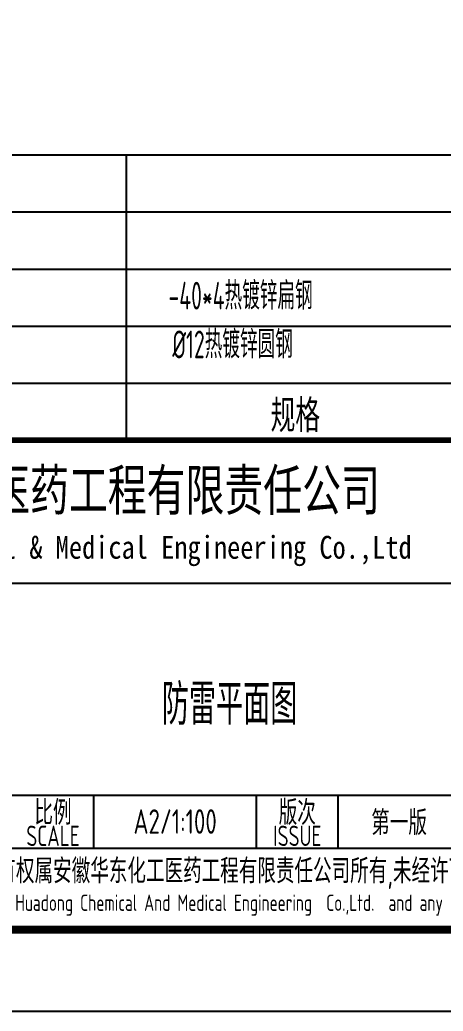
# Model space of a CAD drawing. Extents: x 6250600 to 6678662, y -692028 to -290561.
# Drawn here: x 6448485 to 6453684, y -603660 to -591504 of the extents above; entities that cross this region are included whole.
import ezdxf
from ezdxf.enums import TextEntityAlignment as Align

# ---------------------------------------------------------------- set-up
doc = ezdxf.new("R2010")
doc.units = 0
doc.header["$LTSCALE"] = 1000
doc.header["$MEASUREMENT"] = 0
doc.layers.get('0').update_dxf_attribs({"linetype": 'CONTINUOUS'})
doc.layers.add('PUB_TITLE', color=4, linetype='CONTINUOUS')
doc.layers.add('TEL_TAB', color=7, linetype='CONTINUOUS')
doc.styles.add('AHD', font='sceie.shx', dxfattribs={"width": 0.7, "bigfont": 'sceic.shx'})
doc.styles.add('ECEC_TQ_S', font='')
doc.styles.add('SCEI', font='sceie.shx', dxfattribs={"width": 0.8, "height": 400, "bigfont": 'sceic.shx'})
doc.styles.add('sceic', font='sceie.shx', dxfattribs={"width": 0.8, "bigfont": 'sceic.shx'})
doc.styles.get('ECEC_TQ_S').set_extended_font_data('SimSun')

msp = doc.modelspace()

# ---------------------------------------------------------------- linework, layer by layer
for p, q in [((6442892.3, -598410.1), (6460892.3, -598410.1)), ((6442892.3, -601010.1), (6460892.3, -601010.1)), ((6449392.3, -601660.1), (6449392.3, -601010.1)), ((6451392.3, -601660.1), (6451392.3, -601010.1)), ((6452392.3, -601660.1), (6452392.3, -601010.1)), ((6442892.3, -601660.1), (6460892.3, -601660.1)), ((6442892.3, -602660.1), (6460892.3, -602660.1))]:
    msp.add_line(p, q)
msp.add_lwpolyline([(6460892.3, -596660.1, 70, 70, 0), (6442892.3, -596660.1, 70, 70, 0), (6442892.3, -602660.1, 0, 0, 0)], format="xyseb")
at = {"layer": 'PUB_TITLE', "color": 4}
msp.add_lwpolyline([(6402492.3, -603660.1), (6461892.3, -603660.1), (6461892.3, -561660.1), (6402492.3, -561660.1)], close=True, dxfattribs=at)
at = {"layer": 'PUB_TITLE', "color": 4, "const_width": 100}
msp.add_lwpolyline([(6404992.3, -602660.1), (6460892.3, -602660.1), (6460892.3, -562660.1), (6404992.3, -562660.1)], close=True, dxfattribs=at)
at = {"layer": 'TEL_TAB'}
for p, q in [((6442892.3, -593160.1), (6460892.3, -593160.1)), ((6449792.3, -593160.1), (6449792.3, -596660.1)), ((6442892.3, -593860.1), (6460892.3, -593860.1)), ((6442892.3, -594560.1), (6460892.3, -594560.1)), ((6442892.3, -595260.1), (6460892.3, -595260.1)), ((6442892.3, -595960.1), (6460892.3, -595960.1))]:
    msp.add_line(p, q, dxfattribs=at)

# ---------------------------------------------------------------- texts
for s, height, style, width, p in [('安徽华东化工医药工程有限责任公司', 500, 'ECEC_TQ_S', 0.7, (6449087.2, -597260.1)), ('安徽华东化工医药工程有限责任公司', 500, 'ECEC_TQ_S', 0.7, (6449087.2, -597260.1)), ('Anhui Huadong Chemical & Medical Engineering Co.,Ltd', 280, 'ECEC_TQ_S', 0.85, (6449087.2, -598010.1)), ('Anhui Huadong Chemical & Medical Engineering Co.,Ltd', 280, 'ECEC_TQ_S', 0.85, (6449087.2, -598010.1)), ('防雷平面图', 500, 'AHD', 0.7, (6451061.1, -599873.8)), ('比例', 300, 'AHD', 0.8, (6448892.3, -601210.1)), ('比例', 300, 'AHD', 0.8, (6448892.3, -601210.1)), ('版次', 300, 'AHD', 0.8, (6451892.3, -601210.1)), ('版次', 300, 'AHD', 0.8, (6451892.3, -601210.1)), ('SCALE', 250, 'AHD', 0.8, (6448892.3, -601510.1)), ('SCALE', 250, 'AHD', 0.8, (6448892.3, -601510.1)), ('ISSUE', 250, 'AHD', 0.8, (6451892.3, -601510.1)), ('ISSUE', 250, 'AHD', 0.8, (6451892.3, -601510.1)), ('本文件专有权属安徽华东化工医药工程有限责任公司所有,未经许可不得复制或转让给第三方', 300, 'AHD', 0.8, (6451892.3, -601960.1)), ('本文件专有权属安徽华东化工医药工程有限责任公司所有,未经许可不得复制或转让给第三方', 300, 'AHD', 0.8, (6451892.3, -601960.1)), ('The proprietary right of this document belongs to Anhui Huadong Chemical And Medical Engineering  Co.,Ltd.  and any replication or transfer to the 3rd. side is forbidden without its permission. ', 200, 'AHD', 0.8, (6451892.3, -602360.1)), ('The proprietary right of this document belongs to Anhui Huadong Chemical And Medical Engineering  Co.,Ltd.  and any replication or transfer to the 3rd. side is forbidden without its permission. ', 200, 'AHD', 0.8, (6451892.3, -602360.1))]:
    msp.add_text(s, height=height, dxfattribs=dict(style=style, width=width)).set_placement(p, align=Align.MIDDLE)
at = {"style": 'AHD', "width": 0.8}
for tag, text, p in [('A2/1:100', '1:100', (6450392.3, -601335.1)), ('第一版', '0', (6453142.3, -601335.1))]:
    msp.add_attdef(tag, text=text, height=300, dxfattribs=at).set_placement(p, align=Align.MIDDLE)
at = {"layer": 'TEL_TAB', "color": 0, "linetype": 'ByBlock', "style": 'sceic', "width": 0.67}
for s, p in [('-40*4热镀锌扁钢', (6450310.5, -595056.6)), ('%%C12热镀锌圆钢', (6450357.9, -595654.7))]:
    msp.add_text(s, height=340, dxfattribs=at).set_placement(p)
at = {"layer": 'TEL_TAB', "style": 'SCEI', "width": 0.8}
msp.add_text('规格', height=400, dxfattribs=at).set_placement((6451564.3, -596560.1))

doc.saveas('drawing.dxf')
